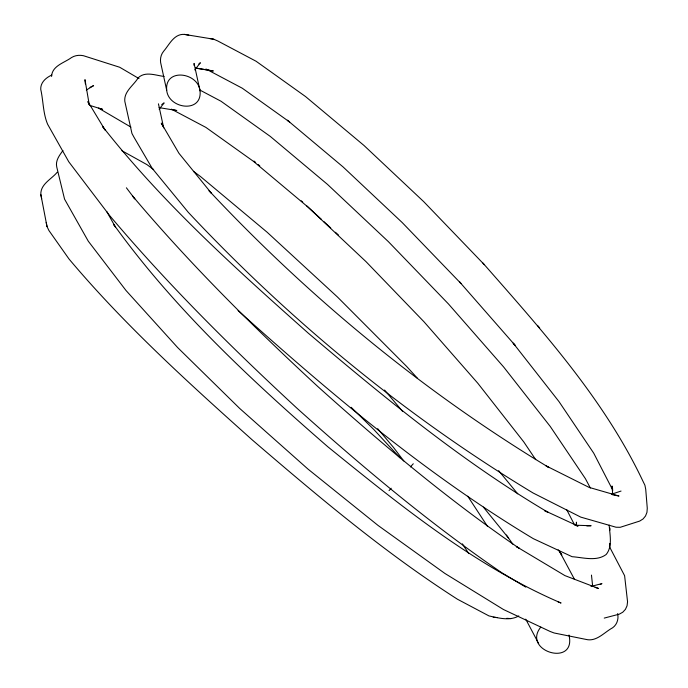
<?xml version="1.0" encoding="UTF-8"?>
<svg xmlns="http://www.w3.org/2000/svg" width="688" height="688" viewBox="0 0 688 688"><rect width="100%" height="100%" fill="white"/><g stroke="black" fill="none" stroke-linecap="round" stroke-linejoin="round"><path stroke-width="1.03" d="M238.074 310.589C330.601 393.691 426.414 474.505 533.312 538.661L572.081 556.695C583.037 557.478 596.582 561.7 606.171 554.494C612.767 546.496 609.774 534.464 609.172 525.064M609.68 547.588L609.774 543.425M609.921 530.173L609.964 528.152M518.786 615.923C509.894 621.187 498.396 617.962 488.979 615.923L457.486 599.248C384.472 552.533 318.088 496.444 252.436 440.079C188.383 382.803 124.39 324.856 68.981 258.955L48.882 230.463L46.999 226.533L40.841 194.541C40.317 184.135 51.548 179.164 57.25 172.224M51.574 76.454C51.996 65.764 64.319 62.866 71.432 57.611C75.001 55.341 79.335 54.859 83.429 55.711L119.703 67.261L139.01 78.595M62.952 150.526C59.452 155.316 55.298 160.631 56.743 166.978L64.56 199.15L88.288 241.204L126.016 290.508L177.599 347.509L239.639 408.405L308.035 469.13L378.099 525.477L444.835 573.405L503.487 609.525L550.099 631.455L554.081 632.969L585.884 639.384C596.453 642.11 604.236 632.289 612.587 627.8C617.093 624.661 618.822 618.839 617.635 613.601M159.152 109.254L164.131 102.882L161.74 104.593M194.773 69.909L200.371 62.737L198.849 63.967M389.038 490.613L391.18 488.239M410.426 466.92L413.282 463.764M540.802 627.069C521.392 651.295 576.639 667.627 568.993 635.033M51.832 75.035C46.044 77.615 40.437 82.405 40.73 89.311C43.37 100.844 42.983 113.348 47.653 124.304L68.791 161.809L109.573 215.482C167.554 284.213 231.4 347.638 297.405 408.62C362.456 466.971 429.484 523.31 501.698 572.674L525.778 587.113M86.318 90.059L93.611 85.622L90.033 87.342M600.211 584.551L601.948 583.587L590.983 586.451M611.443 494.251L621.049 491.06M604.236 618.091L619.295 614.152L622.76 612.217L625.409 609.379L627.043 605.818L627.559 601.785L624.609 575.718L609.405 546.599M484.395 264.725L423.679 201.618L363.969 145.46L305.549 96.561L256.056 61.232L217.761 40.97L213.701 39.207L184.418 34.4C174.004 33.66 169.36 44.634 163.649 51.239C161.018 54.369 160.072 58.489 160.622 62.496L166.702 90.343C168.56 108.928 202.332 113.615 200.053 90.885L194.059 63.434L194.119 65.506M586.83 525.916L591.112 525.735L574.876 525.193M612.63 494.827L619.002 496.022L589.057 487.379L546.074 465.862L549.093 467.625C423.593 391.868 309.247 297.603 209.032 190.714L211.517 193.354L178.949 153.295L161.284 123.092L163.366 126.945M493.193 617.291L497.441 617.575M506.764 618.323L511.158 618.607M195.478 68.043L213.314 70.967L195.624 68.078M164.131 76.428C155.746 75.491 145.392 70.976 138.228 77.761C133.739 85.372 123.823 91.375 124.803 101.282L131.95 133.472L134.04 137.325L152.168 168.311L188.245 212.274C289.837 320.617 405.782 416.137 532.994 492.943L580.775 517.127L616.035 527.232L620.249 527.292L639.72 521.065L643.056 518.967L645.525 515.991L646.961 512.336L647.27 508.251L645.722 489.288L644.897 485.186L642.97 481.247C604.055 399.057 542.325 330.722 482.856 262.979M159.083 107.629L176.79 110.527L173.419 109.796M184.418 34.4L188.787 35.131M209.479 38.502L213.701 39.207M576.389 525.718L578.066 526.088L544.509 510.573L548.052 512.328C461.889 461.373 384.325 397.518 308.095 333.001C235.597 268.535 162.884 203.209 102.753 126.695L105.049 130.006L87.909 101.583L89.027 104.593M89.517 105.298L102.65 109.392L98.582 108.128L130.952 127.125M595.103 587.397L598.508 588.464L564.9 575.598L516.335 546.556L519.354 548.405C448.223 499.78 382.193 444.293 318.114 386.811C252.926 326.594 189.879 263.943 132.621 196.063L134.805 198.892L126.394 187.798M558.071 601.888L561.064 603.023C474.453 565.82 400.502 505.637 327.832 446.779C250.157 379.243 174.09 308.362 113.726 224.503L114.836 226.257M205.961 68.998L242.271 88.21L289.7 122.068L287.386 120.228L343.002 166.866L402.179 222.534L460.969 283.49L459.429 281.745L515.346 345.6L513.171 343.123L559.034 401.654L593.735 453.177L612.827 490.243M199.546 89.879L220.977 101.222L270.315 136.439L327.522 184.418L388.402 241.677L448.447 303.941L503.59 366.919L550.262 426.474L585.419 478.693L590.356 488.024M171.381 109.143L205.901 127.409L253.494 161.379L308.009 207.097L366.016 261.655L423.937 321.717L477.799 383.233L523.731 441.851L535.703 459.636M121.888 150.715L146.948 164.621L153.665 169.583M193.448 171.346L200.363 176.42L267.125 232.226L337.438 296.992L406.634 366.429L417.435 378.262M254.035 161.069L255.678 162.437M258.129 164.492L259.772 165.86M306.487 205.643L321.33 219.283M323.678 221.45L330.722 227.934M335.417 232.26L338.539 235.141M301.249 200.801L302.746 202.186M351.19 407.305L373.928 429.63L400.012 457.855M537.474 325.364L539.65 327.841M384.566 390.044L402.566 411.372M377.66 428.65L393.45 447.363L403.779 460.994M483.363 507.108L508.595 538.145M498.628 470.644L517.711 493.838M558.14 549.764L561.821 554.949L560.049 552.395L574.549 579.451M506.402 535.032L512.913 544.26M467.728 496.186L487.448 526.311M462.388 543.855L468.769 553.608M106.752 211.534L115.438 227.109M525.735 619.157L538.652 643.529M566.688 509.636L574.489 524.772M200.053 90.885C198.196 72.3 164.423 67.613 166.702 90.343M158.446 103.836L163.692 127.891M612.655 489.082L612.036 486.003L612.724 494.414M40.841 194.541L41.658 198.755M46.208 222.43L46.999 226.533M89.225 104.559L84.977 79.67L85.381 83.876M591.474 575.082L592.686 586.554M576.441 522.287L576.406 525.305L576.441 522.287"/></g></svg>
